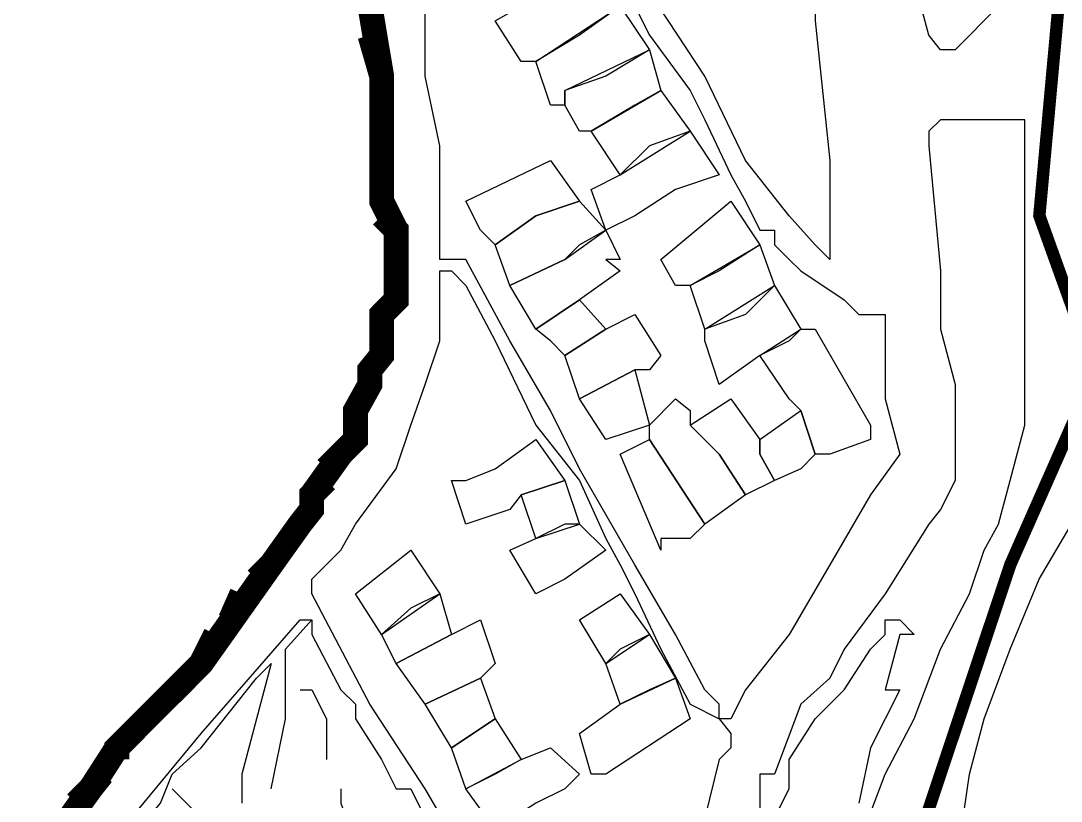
# Model space of a CAD drawing. Header units: millimetres. Extents: x -3588 to 75209, y -3737 to 38254.
# Drawn here: x 3934.5 to 4035.4, y 20346.6 to 20422.4 of the extents above; entities that cross this region are included whole.
import ezdxf

# ---------------------------------------------------------------- set-up
doc = ezdxf.new("R2010")
doc.units = ezdxf.units.MM
doc.layers.add('P', color=253, linetype='Continuous')

msp = doc.modelspace()

# ---------------------------------------------------------------- linework, layer by layer
at = {"layer": 'P'}
for points in [[(4034.733, 20438.737), (4034.733, 20431.968), (4033.325, 20430.544), (4033.325, 20429.135), (4029.372, 20423.774), (4025.147, 20419.533), (4023.723, 20419.533), (4022.602, 20420.957), (4021.194, 20426.319), (4022.602, 20427.727), (4022.602, 20430.544), (4026.555, 20435.921), (4030.508, 20441.282), (4034.733, 20445.507), (4034.733, 20438.737)], [(3994.084, 20423.774), (3995.508, 20420.957), (3999.461, 20415.596), (4000.869, 20412.763), (4003.398, 20407.402), (4004.822, 20404.858), (4006.231, 20402.041), (4007.639, 20402.041), (4007.639, 20400.633), (4009.047, 20399.208), (4010.183, 20398.088), (4014.408, 20395.271), (4015.833, 20393.847), (4018.361, 20393.847), (4018.361, 20391.318), (4018.361, 20385.669), (4019.786, 20380.308), (4016.953, 20376.355), (4013, 20369.569), (4009.047, 20362.8), (4004.822, 20357.439), (4003.398, 20354.622), (4002.278, 20354.622), (4002.278, 20356.03), (4000.869, 20357.439), (3998.037, 20362.8), (3994.084, 20369.569), (3988.722, 20378.884), (3985.906, 20384.533), (3981.953, 20391.318), (3977.712, 20399.208), (3975.183, 20399.208), (3975.183, 20402.041), (3975.183, 20403.449), (3975.183, 20410.219), (3973.759, 20417.004), (3973.759, 20422.366), (3973.759, 20431.968)], [(3988.722, 20420.957), (3984.497, 20418.413), (3983.073, 20418.413), (3980.545, 20422.366), (3983.073, 20423.774), (3989.859, 20427.727), (3992.675, 20423.774), (3988.722, 20420.957)], [(4011.592, 20426.319), (4011.592, 20422.366), (4013, 20408.81), (4013, 20400.633), (4013, 20399.208), (4011.592, 20400.633), (4009.047, 20403.449), (4004.822, 20408.81), (4000.869, 20417.004), (3995.508, 20425.182)], [(3968.398, 20423.774), (3969.534, 20417.004)], [(3991.267, 20417.004), (3987.314, 20415.596), (3987.314, 20414.172), (3985.906, 20414.172), (3984.497, 20418.413), (3992.675, 20423.774), (3995.508, 20419.533), (3991.267, 20417.004)], [(3994.084, 20414.172), (3989.859, 20411.643), (3988.722, 20411.643), (3987.314, 20414.172), (3987.314, 20415.596), (3995.508, 20419.533), (3996.628, 20415.596), (3994.084, 20414.172)], [(3969.534, 20417.004), (3969.534, 20410.219)], [(3995.508, 20410.219), (3992.675, 20407.402), (3989.859, 20411.643), (3996.628, 20415.596), (3999.461, 20411.643), (3995.508, 20410.219)], [(4015.833, 20338.234), (4015.833, 20342.475), (4018.361, 20349.245), (4021.194, 20354.622), (4023.723, 20361.391), (4026.555, 20366.753), (4027.964, 20370.994), (4029.372, 20373.522), (4030.508, 20377.763), (4031.916, 20383.125), (4031.916, 20387.077), (4031.916, 20389.894), (4031.916, 20395.271), (4031.916, 20400.633), (4031.916, 20407.402), (4031.916, 20410.219), (4031.916, 20412.763), (4030.508, 20412.763), (4025.147, 20412.763), (4023.723, 20412.763), (4022.602, 20411.643), (4022.602, 20410.219), (4023.723, 20398.088), (4023.723, 20392.439)], [(3998.037, 20405.994), (3994.084, 20403.449), (3991.267, 20402.041), (3989.859, 20405.994), (3992.675, 20407.402), (3999.461, 20411.643), (4002.278, 20407.402), (3998.037, 20405.994)], [(3969.534, 20410.219), (3969.534, 20404.858)], [(3979.136, 20402.041), (3977.712, 20404.858), (3985.906, 20408.81), (3988.722, 20404.858), (3984.497, 20403.449), (3980.545, 20400.633), (3979.136, 20402.041)], [(3969.534, 20404.858), (3970.942, 20402.041)], [(3988.722, 20400.633), (3987.314, 20399.208), (3981.953, 20396.68), (3980.545, 20400.633), (3984.497, 20403.449), (3988.722, 20404.858), (3991.267, 20402.041), (3988.722, 20400.633)], [(4002.278, 20398.088), (3999.461, 20396.68), (3998.037, 20396.68), (3996.628, 20399.208), (4003.398, 20404.858), (4006.231, 20400.633), (4002.278, 20398.088)], [(3970.942, 20402.041), (3970.942, 20398.088), (3970.942, 20395.271), (3969.534, 20393.847)], [(3992.675, 20399.208), (3991.267, 20399.208), (3992.675, 20398.088), (3988.722, 20395.271), (3984.497, 20392.439), (3981.953, 20396.68), (3987.314, 20399.208), (3991.267, 20402.041), (3992.675, 20399.208)], [(4004.822, 20393.847), (4000.869, 20392.439), (3999.461, 20396.68), (4006.231, 20400.633), (4007.639, 20396.68), (4004.822, 20393.847)], [(3977.712, 20341.067), (3973.759, 20347.836), (3968.398, 20356.03), (3962.748, 20366.753), (3962.748, 20368.161), (3965.581, 20370.994), (3966.989, 20373.522), (3970.942, 20378.884), (3972.351, 20383.125), (3973.759, 20387.077), (3975.183, 20391.318), (3975.183, 20395.271), (3975.183, 20398.088), (3976.304, 20398.088)], [(3976.304, 20398.088), (3977.712, 20396.68), (3980.545, 20391.318), (3984.497, 20383.125), (3988.722, 20377.763), (3991.267, 20372.114), (3992.675, 20369.569), (3994.084, 20366.753), (3996.628, 20361.391), (3999.461, 20356.03), (4002.278, 20354.622), (4003.398, 20353.198), (4003.398, 20351.789), (4002.278, 20350.669), (4000.869, 20345.02)], [(4009.047, 20391.318), (4006.231, 20389.894), (4002.278, 20387.077), (4000.869, 20391.318), (4000.869, 20392.439), (4007.639, 20396.68), (4010.183, 20392.439), (4009.047, 20391.318)], [(3985.906, 20391.318), (3984.497, 20392.439), (3988.722, 20395.271), (3991.267, 20392.439), (3987.314, 20389.894), (3985.906, 20391.318)], [(3969.534, 20393.847), (3969.534, 20392.439), (3969.534, 20389.894)], [(3995.508, 20388.486), (3994.084, 20388.486), (3988.722, 20385.669), (3987.314, 20389.894), (3991.267, 20392.439), (3994.084, 20393.847), (3996.628, 20389.894), (3995.508, 20388.486)], [(4016.953, 20381.716), (4013, 20380.308), (4011.592, 20380.308), (4010.183, 20384.533), (4009.047, 20385.669), (4006.231, 20389.894), (4010.183, 20392.439), (4011.592, 20392.439), (4016.953, 20383.125), (4016.953, 20381.716)], [(4023.723, 20392.439), (4025.147, 20387.077), (4025.147, 20384.533)], [(3969.534, 20389.894), (3968.398, 20388.486), (3968.398, 20387.077)], [(3995.508, 20383.125), (3991.267, 20381.716), (3988.722, 20385.669), (3994.084, 20388.486), (3995.508, 20383.125)], [(3968.398, 20387.077), (3966.989, 20384.533)], [(3999.461, 20383.125), (4002.278, 20380.308), (4004.822, 20376.355), (4000.869, 20373.522), (3995.508, 20381.716), (3995.508, 20383.125), (3998.037, 20385.669), (3999.461, 20384.533), (3999.461, 20383.125)], [(4006.231, 20381.716), (4006.231, 20380.308), (4007.639, 20377.763), (4004.822, 20376.355), (4002.278, 20380.308), (3999.461, 20383.125), (4003.398, 20385.669), (4006.231, 20381.716)], [(3966.989, 20384.533), (3966.989, 20381.716), (3965.581, 20380.308)], [(4010.183, 20378.884), (4007.639, 20377.763), (4006.231, 20380.308), (4006.231, 20381.716), (4010.183, 20384.533), (4011.592, 20380.308), (4010.183, 20378.884)], [(4025.147, 20384.533), (4025.147, 20380.308), (4025.147, 20377.763)], [(3977.712, 20377.763), (3980.545, 20378.884), (3984.497, 20381.716), (3987.314, 20377.763), (3983.073, 20376.355), (3981.953, 20374.947), (3977.712, 20373.522), (3976.304, 20377.763), (3977.712, 20377.763)], [(3999.461, 20372.114), (3998.037, 20372.114), (3996.628, 20372.114), (3996.628, 20370.994), (3992.675, 20380.308), (3995.508, 20381.716), (4000.869, 20373.522), (3999.461, 20372.114)], [(3965.581, 20380.308), (3962.748, 20376.355), (3962.748, 20374.947)], [(4025.147, 20339.658), (4026.555, 20349.245), (4027.964, 20354.622), (4030.508, 20361.391), (4033.325, 20368.161), (4037.278, 20374.947), (4041.519, 20380.308)], [(3987.314, 20373.522), (3984.497, 20372.114), (3983.073, 20376.355), (3987.314, 20377.763), (3988.722, 20373.522), (3987.314, 20373.522)], [(4025.147, 20377.763), (4023.723, 20374.947), (4022.602, 20373.522)], [(3962.748, 20374.947), (3961.628, 20373.522)], [(3961.628, 20373.522), (3958.812, 20369.569), (3952.026, 20359.983), (3948.073, 20356.03)], [(3987.314, 20368.161), (3984.497, 20366.753), (3981.953, 20370.994), (3984.497, 20372.114), (3988.722, 20373.522), (3991.267, 20370.994), (3987.314, 20368.161)], [(4022.602, 20373.522), (4018.361, 20366.753)], [(3972.351, 20365.344), (3969.534, 20362.8), (3966.989, 20366.753), (3972.351, 20370.994), (3975.183, 20366.753), (3972.351, 20365.344)], [(3976.304, 20362.8), (3970.942, 20359.983), (3969.534, 20362.8), (3975.183, 20366.753), (3976.304, 20362.8)], [(3992.675, 20361.391), (3991.267, 20359.983), (3988.722, 20364.208), (3992.675, 20366.753), (3995.508, 20362.8), (3992.675, 20361.391)], [(4018.361, 20366.753), (4014.408, 20361.391), (4013, 20358.559)], [(3945.256, 20345.02), (3952.026, 20353.198), (3961.628, 20364.208), (3962.748, 20364.208)], [(3960.22, 20358.559), (3960.22, 20361.391), (3962.748, 20364.208)], [(3962.748, 20364.208), (3962.748, 20362.8), (3965.581, 20357.439), (3966.989, 20356.03), (3966.989, 20354.622), (3969.534, 20350.669), (3970.942, 20347.836), (3972.351, 20347.836), (3973.759, 20345.02)], [(3976.304, 20362.8), (3979.136, 20364.208), (3980.545, 20359.983), (3979.136, 20358.559), (3973.759, 20356.03), (3970.942, 20359.983), (3976.304, 20362.8)], [(4007.639, 20345.02), (4009.047, 20347.836), (4009.047, 20350.669), (4011.592, 20354.622), (4014.408, 20357.439), (4016.953, 20361.391), (4018.361, 20362.8), (4018.361, 20364.208), (4019.786, 20364.208), (4021.194, 20362.8), (4019.786, 20362.8), (4018.361, 20357.439), (4019.786, 20357.439), (4016.953, 20351.789), (4015.833, 20346.428)], [(3995.508, 20357.439), (3992.675, 20356.03), (3991.267, 20359.983), (3995.508, 20362.8), (3998.037, 20358.559), (3995.508, 20357.439)], [(3949.209, 20349.245), (3952.026, 20351.789), (3957.387, 20358.559), (3958.812, 20359.983), (3957.387, 20354.622), (3955.979, 20349.245), (3955.979, 20346.428)], [(3958.812, 20347.836), (3960.22, 20354.622), (3960.22, 20356.03), (3960.22, 20358.559)], [(3980.545, 20354.622), (3976.304, 20351.789), (3973.759, 20356.03), (3979.136, 20358.559), (3980.545, 20354.622)], [(3989.859, 20349.245), (3988.722, 20353.198), (3992.675, 20356.03), (3998.037, 20358.559), (3999.461, 20354.622), (3991.267, 20349.245), (3989.859, 20349.245)], [(4013, 20358.559), (4010.183, 20356.03), (4007.639, 20349.245), (4006.231, 20349.245)], [(3961.628, 20357.439), (3962.748, 20357.439), (3964.173, 20354.622), (3964.173, 20351.789), (3964.173, 20350.669)], [(3948.073, 20356.03), (3943.848, 20351.789), (3941.303, 20347.836)], [(3980.545, 20349.245), (3977.712, 20347.836), (3976.304, 20351.789), (3980.545, 20354.622), (3983.073, 20350.669), (3980.545, 20349.245)], [(3987.314, 20347.836), (3984.497, 20346.428), (3980.545, 20343.883), (3977.712, 20347.836), (3983.073, 20350.669), (3985.906, 20351.789), (3988.722, 20349.245), (3987.314, 20347.836)], [(3943.848, 20322.15), (3941.303, 20328.92), (3938.487, 20334.297), (3937.062, 20334.297), (3942.424, 20339.658), (3948.073, 20346.428), (3949.209, 20349.245)], [(4006.231, 20349.245), (4006.231, 20345.02)], [(3941.303, 20347.836), (3938.487, 20343.883), (3934.534, 20339.658)], [(3949.209, 20347.836), (3952.026, 20345.02), (3952.026, 20343.883), (3952.026, 20342.475)], [(3965.581, 20347.836), (3965.581, 20346.428), (3966.989, 20342.475), (3969.534, 20341.067)]]:
    msp.add_lwpolyline(points, dxfattribs=at)
for points, const_width in [([(4036.157, 20434.496), (4033.325, 20403.449), (4037.278, 20392.439)], 1.2), ([(4037.278, 20392.439), (4033.325, 20403.449), (4036.157, 20434.496)], 1.2), ([(3938.487, 20343.883), (3941.303, 20347.836), (3943.848, 20351.789), (3948.073, 20356.03), (3952.026, 20359.983), (3958.812, 20369.569), (3961.628, 20373.522), (3962.748, 20374.947), (3962.748, 20376.355), (3965.581, 20380.308), (3966.989, 20381.716), (3966.989, 20384.533), (3968.398, 20387.077), (3968.398, 20388.486), (3969.534, 20389.894), (3969.534, 20392.439), (3969.534, 20393.847), (3970.942, 20395.271), (3970.942, 20398.088), (3970.942, 20402.041), (3969.534, 20404.858), (3969.534, 20410.219), (3969.534, 20417.004), (3968.398, 20423.774)], 2.417), ([(3938.487, 20343.883), (3941.303, 20347.836), (3943.848, 20351.789), (3948.073, 20356.03), (3952.026, 20359.983), (3958.812, 20369.569), (3961.628, 20373.522), (3962.748, 20374.947), (3962.748, 20376.355), (3965.581, 20380.308), (3966.989, 20381.716), (3966.989, 20384.533), (3968.398, 20387.077), (3968.398, 20388.486), (3969.534, 20389.894), (3969.534, 20392.439), (3969.534, 20393.847), (3970.942, 20395.271), (3970.942, 20398.088), (3970.942, 20402.041), (3969.534, 20404.858), (3969.534, 20410.219), (3969.534, 20417.004), (3968.398, 20423.774)], 1.2), ([(3969.534, 20411.643), (3969.534, 20417.004), (3968.398, 20420.957)], 2.417), ([(3969.534, 20405.994), (3969.534, 20408.81)], 2.417), ([(3970.942, 20400.633), (3970.942, 20402.041), (3969.534, 20403.449)], 2.417), ([(3968.398, 20388.486), (3969.534, 20389.894), (3969.534, 20392.439), (3969.534, 20393.847), (3970.942, 20395.271), (3970.942, 20398.088)], 2.417), ([(4016.953, 20305.779), (4016.953, 20328.92), (4030.508, 20369.569), (4040.11, 20391.318)], 1.2), ([(4040.11, 20391.318), (4030.508, 20369.569), (4016.953, 20328.92), (4016.953, 20305.779), (4023.723, 20290.815), (4038.686, 20280.093)], 1.2), ([(3966.989, 20383.125), (3966.989, 20384.533), (3968.398, 20387.077)], 2.417), ([(3964.173, 20378.884), (3965.581, 20380.308), (3966.989, 20381.716)], 2.417), ([(3957.387, 20368.161), (3958.812, 20369.569), (3961.628, 20373.522), (3962.748, 20374.947), (3962.748, 20376.355), (3964.173, 20377.763)], 2.417), ([(3954.859, 20364.208), (3955.979, 20366.753)], 2.417), ([(3952.026, 20359.983), (3953.434, 20362.8)], 2.417), ([(3943.848, 20350.669), (3943.848, 20351.789), (3948.073, 20356.03), (3950.618, 20358.559)], 2.417), ([(3939.895, 20346.428), (3941.303, 20347.836), (3942.424, 20349.245)], 2.417)]:
    msp.add_lwpolyline(points, dxfattribs=dict(at, const_width=const_width))

doc.saveas('drawing.dxf')
